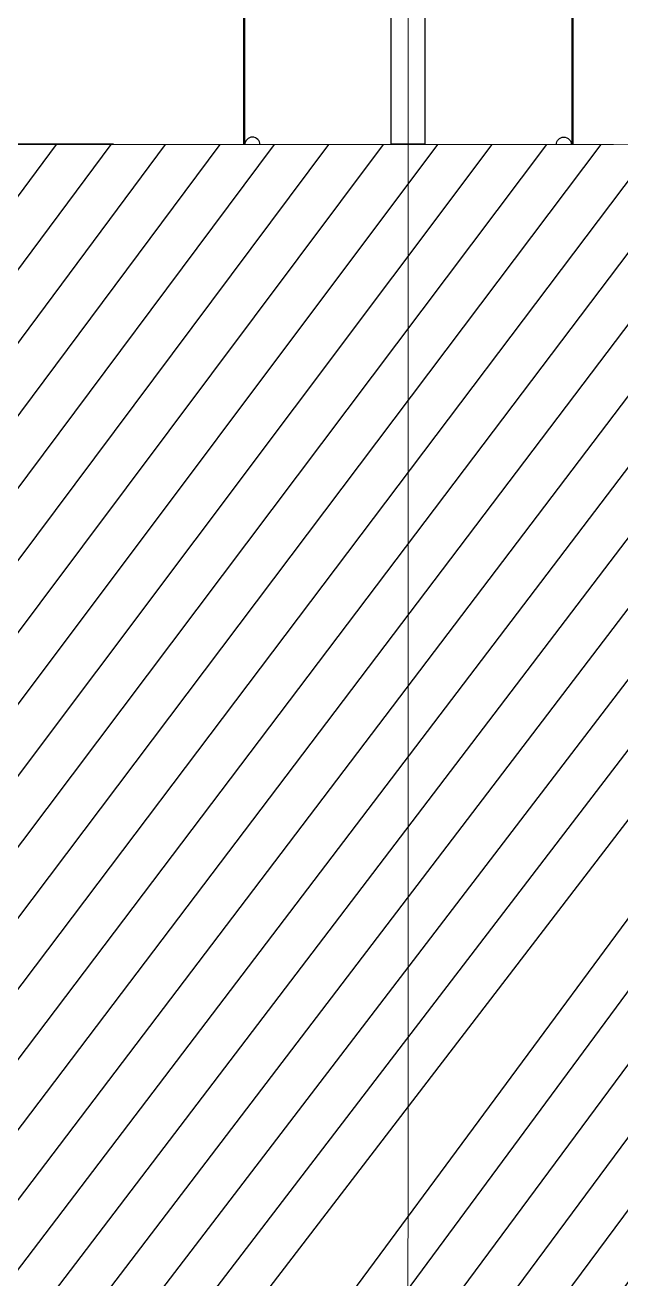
# Model space of a CAD drawing. Header units: centimetres. Extents: x -6122352 to 7132207, y -1694241 to 1947892.
# Drawn here: x 147849 to 151389, y -96716 to -89266 of the extents above; entities that cross this region are included whole.
import ezdxf

# ---------------------------------------------------------------- set-up
doc = ezdxf.new("R2010")
doc.units = ezdxf.units.CM
doc.header["$MEASUREMENT"] = 0
for name, pattern in [('2. HG-ST XR COL 3A (5V 7V 9V 11V - GF (4M & 5D-E)$0$HIDDEN', [0.375, 0.25, -0.125]), ('DASHED2', [0.375, 0.25, -0.125]), ('XR-AR-MID-SETTING OUT FOR MASTER$0$23585-XR-AR-MID-GROUND FLOOR$0$23261-XR-AR-SI-GF$0$HIDDEN', [0.375, 0.25, -0.125]), ('XR-AR-MID-SETTING OUT FOR MASTER$0$23585-XR-AR-MID-GROUND FLOOR$0$945-4P-1-101-GROUND FLOOR PLAN$0$XR-MIDDLE-GROUND FLOOR PLAN$0$HIDDEN2', [0.1875, 0.125, -0.0625])]:
    doc.linetypes.add(name, pattern=pattern)
doc.layers.add('08-Compound Wall-4', color=7, linetype='Continuous', lineweight=25, true_color=0xff4405)
for name, color, linetype, lineweight in [('23585-XR-AR-DAMAC PLOT LIMITS$0$1-Mid units', 41, 'Continuous', 5), ('@ Foundations', 4, 'DASHED2', 50), ('A-ANNO-TEXT', 3, 'Continuous', 25), ('XR-AR-MID-SETTING OUT FOR MASTER$0$23585-XR-AR-MID-GROUND FLOOR$0$$A-GLAZ-WNDO', 232, 'Continuous', 9), ('XR-AR-MID-SETTING OUT FOR MASTER$0$23585-XR-AR-MID-GROUND FLOOR$0$A-EQUP-KITN-PLAN', 202, 'Continuous', 9), ('XR-AR-MID-SETTING OUT FOR MASTER$0$23585-XR-AR-MID-GROUND FLOOR$0$A-FLOR-OVHD', 9, 'XR-AR-MID-SETTING OUT FOR MASTER$0$23585-XR-AR-MID-GROUND FLOOR$0$23261-XR-AR-SI-GF$0$HIDDEN', 15), ('XR-AR-MID-SETTING OUT FOR MASTER$0$23585-XR-AR-MID-GROUND FLOOR$0$A-FLOR-PATT', 8, 'Continuous', 5), ('XR-AR-MID-SETTING OUT FOR MASTER$0$23585-XR-AR-MID-GROUND FLOOR$0$A-GLAZ-WNDO', 232, 'Continuous', 9), ('XR-AR-MID-SETTING OUT FOR MASTER$0$23585-XR-AR-MID-GROUND FLOOR$0$A-WALL', 7, 'Continuous', 30), ('XR-AR-MID-SETTING OUT FOR MASTER$0$23585-XR-AR-MID-GROUND FLOOR$0$S-COLS', 51, 'Continuous', 40)]:
    doc.layers.add(name, color=color, linetype=linetype, lineweight=lineweight)
for name, color, linetype in [('@MI-REF LAYER', 7, 'Continuous'), ('B_TH_8', 7, 'Continuous'), ('XR-AR-MID-SETTING OUT FOR MASTER$0$23585-XR-AR-MID-GROUND FLOOR$0$A-Flor-Strs', 1, 'Continuous'), ('XR-AR-MID-SETTING OUT FOR MASTER$0$23585-XR-AR-MID-GROUND FLOOR$0$GS-HATCH-FLOOR TILE', 251, 'Continuous')]:
    doc.layers.add(name, color=color, linetype=linetype)

# ---------------------------------------------------------------- blocks, each defined once
blk = doc.blocks.new('23585-XR-AR-DAMAC PLOT LIMITS')
at = {"layer": '23585-XR-AR-DAMAC PLOT LIMITS$0$1-Mid units', "color": 251, "true_color": 0x636466}
for points in [[(496573.0906999996, 2768934.284700001), (496555.3957000002, 2768950.498500001), (496559.4490999999, 2768954.9223), (496577.1442999998, 2768938.7085)], [(496569.0373, 2768929.861099999), (496551.3422999997, 2768946.0747), (496555.3957000002, 2768950.498500001), (496573.0906999996, 2768934.284700001)]]:
    blk.add_lwpolyline(points, close=True, dxfattribs=at)
blk = doc.blocks.new('A$Cf093b529')
at = {"layer": 'A-ANNO-TEXT'}
blk.add_blockref('23585-XR-AR-DAMAC PLOT LIMITS', (-495391.9901121984, -2768603.441896566), dxfattribs=at)
blk = doc.blocks.new('XR-AR-MID-SETTING OUT FOR MASTER$0$23585-XR-AR-MID-GROUND FLOOR$0$945-4P-1-101-GROUND FLOOR PLAN$0$XR-MIDDLE-CAR PARK HATCH')
at = {"layer": 'XR-AR-MID-SETTING OUT FOR MASTER$0$23585-XR-AR-MID-GROUND FLOOR$0$A-FLOR-PATT'}
blk.add_lwpolyline([(9250.002853021142, 100.0129149327577), (9249.99679574091, 5500.000000009181), (15050.00005108526, 5502.664669244065), (15050.00005108526, 100.450321876061)], close=True, dxfattribs=at)
blk = doc.blocks.new('XR-AR-MID-SETTING OUT FOR MASTER$0$23585-XR-AR-MID-GROUND FLOOR$0$945-4P-1-101-GROUND FLOOR PLAN$0$XR-MIDDLE-GROUND FLOOR PLAN$0$A$C69996ABC')
at = {"layer": 'XR-AR-MID-SETTING OUT FOR MASTER$0$23585-XR-AR-MID-GROUND FLOOR$0$A-FLOR-OVHD', "linetype": 'XR-AR-MID-SETTING OUT FOR MASTER$0$23585-XR-AR-MID-GROUND FLOOR$0$945-4P-1-101-GROUND FLOOR PLAN$0$XR-MIDDLE-GROUND FLOOR PLAN$0$HIDDEN2', "ltscale": 5}
for p, q in [((-1.567610912189821e-07, 0.8999993633871721), (0.09999984323878941, 0.8999992964713464)), ((-1.567610912189821e-07, 0.8999993633871721), (-1.567612066821766e-07, -6.366128229018386e-07)), ((-1.567612066821766e-07, -6.366128229018386e-07), (0.09999984323878763, -7.035294533608294e-07))]:
    blk.add_line(p, q, dxfattribs=at)
blk.add_lwpolyline([(0.09999984323878763, 0.8499993633871732), (0.2499998432387915, 0.4499993633871799), (0.1000013713221097, 0.04999936338717248)], dxfattribs=at)
at = {"layer": 'XR-AR-MID-SETTING OUT FOR MASTER$0$23585-XR-AR-MID-GROUND FLOOR$0$A-GLAZ-WNDO'}
for p, q in [((0.09999984323878763, 0.8499993633871732), (0.09999984323878763, 0.8999993633871703)), ((0.09999984323878941, 0.8999993633871721), (0.09999984323878763, -6.366128264545523e-07)), ((0.2499998432387809, 0.8999993633871703), (0.2499998432387809, 0.8499993633871732)), ((0.2499998432387809, 0.8499993633871732), (0.09999984323878763, 0.8499993633871732)), ((0.2499998432387809, 0.8499993633871732), (0.2499998432387809, 0.04999936338717248)), ((0.09999984323878763, -6.366128246781955e-07), (0.09999984323878763, 0.04999936338717248)), ((0.09999984323878763, 0.04999936338717248), (0.2499998432387809, 0.04999936338717248)), ((0.249999843238875, -6.366128388890502e-07), (0.249999843238875, 0.04999936338715827))]:
    blk.add_line(p, q, dxfattribs=at)
for points in [[(0.2499986387444419, 0.8999993968456259), (0.0999998435430971, 0.8999992964713464)], [(0.09999984323878763, -7.035294533608294e-07), (0.2499998432388448, -6.366128317836228e-07)]]:
    blk.add_lwpolyline(points, dxfattribs=at)
blk.add_lwpolyline([(0.2499998432387951, 0.8499993633871732), (0.2499998432387933, 0.04999936338717248), (0.1999998432387962, 0.04999936338717248), (0.1999998432387962, 0.8499993633871732)], close=True, dxfattribs=at)
blk = doc.blocks.new('*U26')
at = {"color": 0, "linetype": 'ByBlock'}
blk.add_line((0, 300.373844656252), (0, 0), dxfattribs=at)
at = {"color": 0, "linetype": 'ByBlock', "const_width": 15.00000006679886}
blk.add_lwpolyline([(194.8557167125982, 187.8738441410269), (0, 300.373844656252), (-194.8557167125982, 187.8738441410269)], dxfattribs=at)
blk.add_circle((0, 0), 45.00000020605512)
blk = doc.blocks.new('XR-AR-MID-SETTING OUT FOR MASTER$0$23585-XR-AR-MID-GROUND FLOOR$0$A$C08698786')
at = {"layer": 'XR-AR-MID-SETTING OUT FOR MASTER$0$23585-XR-AR-MID-GROUND FLOOR$0$S-COLS', "color": 252, "lineweight": 30}
for points in [[(5900.001027584076, 11147.2902572155), (5900.001027584076, 9747.290257692337), (6100.001027584076, 9747.290257453918), (6100.001027584076, 11147.29025769234)], [(5900.001601219177, 6500), (5900.001601219177, 5499.999999523163), (6100.001601219177, 5500), (6100.001601219177, 6499.999999523163)]]:
    blk.add_lwpolyline(points, close=True, dxfattribs=at)
blk = doc.blocks.new('XR-AR-MID-SETTING OUT FOR MASTER')
at = {"layer": 'XR-AR-MID-SETTING OUT FOR MASTER$0$23585-XR-AR-MID-GROUND FLOOR$0$A-EQUP-KITN-PLAN', "color": 8}
for p, q in [((5300.027079373598, 12102.66431617737), (5300.028238087893, 14252.66031217575)), ((4404.893656820059, 11502.66881656647), (4404.895194619894, 12102.66970968246)), ((4404.895194619894, 12102.66970968246), (5300.027079373598, 12102.66431617737))]:
    blk.add_line(p, q, dxfattribs=at)
at = {"layer": 'XR-AR-MID-SETTING OUT FOR MASTER$0$23585-XR-AR-MID-GROUND FLOOR$0$A-FLOR-OVHD', "color": 8, "linetype": 'XR-AR-MID-SETTING OUT FOR MASTER$0$23585-XR-AR-MID-GROUND FLOOR$0$23261-XR-AR-SI-GF$0$HIDDEN', "ltscale": 5}
for p, q in [((5579.946963220835, 12102.66686105728), (5579.94848254323, 14852.65977716446)), ((5400.002383977175, 12002.66818761826), (5900.001078754663, 11502.66702699661)), ((5900.010024100542, 12002.66746664047), (5400.002384632826, 11502.66700839996))]:
    blk.add_line(p, q, dxfattribs=at)
at = {"layer": 'XR-AR-MID-SETTING OUT FOR MASTER$0$23585-XR-AR-MID-GROUND FLOOR$0$A-Flor-Strs', "color": 8}
for p, q in [((5900.008223325014, 5802.664086818695), (4249.995741575956, 5802.666512012482)), ((5900.008222848177, 5502.664668560028), (4249.999916404486, 5502.666511535645))]:
    blk.add_line(p, q, dxfattribs=at)
at = {"layer": 'XR-AR-MID-SETTING OUT FOR MASTER$0$23585-XR-AR-MID-GROUND FLOOR$0$A-WALL', "color": 8}
for points in [[(5899.999999791384, 19472.65428161621), (6099.999999731779, 19472.65428209305), (6100.001724034548, 5500.167464256287), (5900.001724511385, 5500.167624473572), (5900.00086197257, 14852.65960931778), (5500.076263397932, 14852.66031265259), (5500.0762629807, 14952.66031169891), (5900.000431150198, 14952.65961027145)], [(3400.011432737112, 12202.66620731354), (3500.05377843976, 12202.66548633575), (3500.054259866476, 11502.6662735939), (4400.00315502286, 11502.6662735939), (4400.003322631121, 11252.66687631607), (3650.009347468615, 11252.66637420654), (3650.00999417901, 11027.59896087646), (3399.999906569719, 11027.60113668442)], [(4249.99788531661, 5499.997992992401), (3049.999798089266, 5499.998546600342), (3049.999915927649, 5749.998607635498), (4000.1953599751, 5749.998309612274), (4000.194991916418, 8849.999089241028), (3300.031373769045, 8849.999089241028), (3300.03137382865, 8950.028236865997), (3399.980282574892, 8950.188519954681), (3400.07691988349, 9927.598960876465), (3649.996516317129, 9927.59895992279), (3650.010299950838, 9100.016639709473), (4249.999546438456, 9099.986570835114)]]:
    blk.add_lwpolyline(points, close=True, dxfattribs=at)
blk.add_lwpolyline([(5700.000849276781, 12002.66818761826), (5900.010024160147, 12002.66818761826), (5900.010264188051, 12102.67056417465), (5300.001914769411, 12102.66581106186), (5300.002845078707, 11502.66761207581), (5300.003155499697, 11502.66747426987), (5300.003322392702, 11252.66747808456), (5900.008223563433, 11252.66787910461), (5900.008823722601, 11502.66700792313), (5400.002380043268, 11502.66700792313), (5400.002380281687, 12002.66818714142), (5700.000849276781, 12002.66818761826)], dxfattribs=at)
at = {"layer": '08-Compound Wall-4', "ltscale": 100}
blk.add_blockref('XR-AR-MID-SETTING OUT FOR MASTER$0$23585-XR-AR-MID-GROUND FLOOR$0$945-4P-1-101-GROUND FLOOR PLAN$0$XR-MIDDLE-CAR PARK HATCH', (-9150.000085264444, 0.1875896453857422), dxfattribs=at)
at = {"layer": 'XR-AR-MID-SETTING OUT FOR MASTER$0$23585-XR-AR-MID-GROUND FLOOR$0$$A-GLAZ-WNDO', "color": 8, "xscale": 1000.000000000049, "yscale": 1000.000000000049, "zscale": 1000.000000000049, "rotation": 90}
blk.add_blockref('XR-AR-MID-SETTING OUT FOR MASTER$0$23585-XR-AR-MID-GROUND FLOOR$0$945-4P-1-101-GROUND FLOOR PLAN$0$XR-MIDDLE-GROUND FLOOR PLAN$0$A$C69996ABC', (5300.002552062273, 11252.66763496399), dxfattribs=at)
at = {"layer": 'XR-AR-MID-SETTING OUT FOR MASTER$0$23585-XR-AR-MID-GROUND FLOOR$0$A-Flor-Strs', "color": 8}
blk.add_blockref('*U26', (5075.001124709845, 5502.291454792023), dxfattribs=at)
at = {"layer": 'XR-AR-MID-SETTING OUT FOR MASTER$0$23585-XR-AR-MID-GROUND FLOOR$0$GS-HATCH-FLOOR TILE', "color": 8}
blk.add_blockref('XR-AR-MID-SETTING OUT FOR MASTER$0$23585-XR-AR-MID-GROUND FLOOR$0$A$C08698786', (-1.490116119384766e-07, 0), dxfattribs=at)
blk = doc.blocks.new('MID UNIT')
at = {"xscale": 0.001, "yscale": 0.001, "zscale": 0.001}
blk.add_blockref('XR-AR-MID-SETTING OUT FOR MASTER', (0, 0), dxfattribs=at)
blk = doc.blocks.new('TH_8')
at = {"xscale": -1}
blk.add_blockref('MID UNIT', (495850.3053798463, 2769197.479078153), dxfattribs=at)
blk.add_blockref('MID UNIT', (495838.3053798417, 2769197.479078153))
blk = doc.blocks.new('A$Ca7ad59d2')
at = {"layer": 'B_TH_8', "xscale": 1.000018136216304, "yscale": 1.000018136216304, "zscale": 1.000018136216304}
blk.add_blockref('TH_8', (-495803.6470986201, -2769248.051850634), dxfattribs=at)
blk = doc.blocks.new('A$C4abd1289')
at = {"layer": '08-Compound Wall-4', "ltscale": 100}
for points in [[(0, 0), (200.0021820068359, 4.76837158203125e-07), (199.8981691896915, -4950.000262379646), (-0.1040131151676178, -4950.000261902809)], [(5999.999999701977, 4.76837158203125e-07), (6200.002182662487, -4.76837158203125e-07), (6199.898169249296, -4950.000262379646), (5999.895986706018, -4950.000261902809)]]:
    blk.add_lwpolyline(points, close=True, dxfattribs=at)
blk = doc.blocks.new('A$Cac0110ba')
at = {"rotation": 227.5015136760979}
blk.add_blockref('A$Ca7ad59d2', (28.54929658252513, 57.49132066033781), dxfattribs=at)
at = {"layer": '@ Foundations', "linetype": 'DASHED2', "ltscale": 25}
for points in [[(-1.10818495095009, 18.64763204613701), (0.7719177700928412, 16.92492668610066), (-0.5454451523837633, 15.48720107553527), (-2.425547873426694, 17.20990643603727)], [(2.305828340526205, 15.79069293476641), (4.480849135608878, 13.79775928286836), (2.89325792127056, 12.06511559849605), (0.718237126187887, 14.05804925085977)]]:
    blk.add_lwpolyline(points, close=True, dxfattribs=at)
at = {"color": 10, "xscale": 0.001000007223668515, "yscale": 0.001000007223668515, "zscale": 0.001000007223668515, "rotation": 227.5015136760979}
blk.add_blockref('A$C4abd1289', (2.924407570564654, 21.9024218856357), dxfattribs=at)

msp = doc.modelspace()

# ---------------------------------------------------------------- block references
at = {"color": 94, "linetype": '2. HG-ST XR COL 3A (5V 7V 9V 11V - GF (4M & 5D-E)$0$HIDDEN', "xscale": 1000, "yscale": 1000, "zscale": 1000, "rotation": 312.4883110972302}
msp.add_blockref('A$Cac0110ba', (138098.2151797014, -102612.8341626052), dxfattribs=at)

# ---------------------------------------------------------------- next in the draw order: wipeouts: each hides what was drawn before it
at = {"color": 10}
msp.add_wipeout([(198275.3921904103, -104256.67465484346), (198277.6024852933, -89983.15121534048), (137973.99123918772, -89974.4610474222), (137971.62205373496, -104245.95954391618), (144221.7361697793, -104247.34826951602), (144221.90594372264, -103946.4486329037), (192025.46282542183, -103955.05220550337), (192025.4153281002, -104255.68871988932), (198276.69141260552, -104256.69244835054)], dxfattribs=at).dxf.layer = '@MI-REF LAYER'

# ---------------------------------------------------------------- next in the draw order: hatches: boundary and pattern name
at = {"layer": '@MI-REF LAYER'}
h = msp.add_hatch(dxfattribs=at)
h.set_pattern_fill('ANSI31', color=256, scale=1999.999998458916, angle=-173.2764582181798)
h.set_pattern_definition([(231.7235417818202, (2377424248.388937, 1503992843.986378), (196.2577398699116, -154.8641322089669), [])])
h.paths.add_polyline_path([(137973.3174367756, -89974.4609193851), (137971.622053516, -104245.9595442412), (144221.736170091, -104247.348269231), (144221.9059435594, -103946.4486329976), (192026.7673076355, -103954.9571009299), (192026.7198083964, -104255.6097373551), (198276.6966703817, -104256.5971348351), (198278.9011911725, -89983.05610956397)])

# ---------------------------------------------------------------- next in the draw order: linework, layer by layer
at = {"layer": '@MI-REF LAYER', "const_width": 5.000000000000002}
msp.add_lwpolyline([(137973.3174367756, -89974.4609193851), (137971.622053516, -104245.9595442412), (144221.736170091, -104247.348269231), (144221.9059435594, -103946.4486329976), (192026.7673076355, -103954.9571009299), (192026.7198083964, -104255.6097373551), (198276.6966703817, -104256.5971348351), (198278.9011911725, -89983.05610956397), (137973.3174367756, -89974.4609193851)], close=True, dxfattribs=at)

# ---------------------------------------------------------------- next in the draw order: block references
at = {"layer": '@MI-REF LAYER', "xscale": 1000, "yscale": 1000, "zscale": 1000, "rotation": 312.4882903633292}
msp.add_blockref('A$Cf093b529', (-891608.7329339073, 539022.7201118186), dxfattribs=at)

doc.saveas('drawing.dxf')
